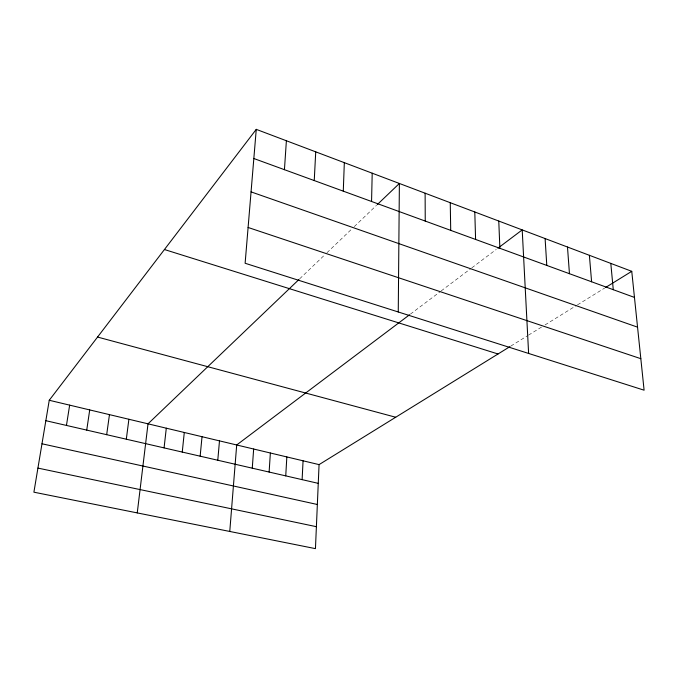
<?xml version="1.0" encoding="UTF-8"?>
<svg xmlns="http://www.w3.org/2000/svg" width="678" height="678" viewBox="0 0 678 678"><rect width="100%" height="100%" fill="white"/><g stroke="black" fill="none" stroke-linecap="round" stroke-linejoin="round"><path stroke-width="0.51" stroke-dasharray="3.39 2.54" d="M299.684 278.794L324.72 254.86M326.966 252.716L352.06 228.715M354.255 226.613L376.51 205.341M410.41 314.117L440.353 291.557M441.183 290.93L471.015 268.454M471.829 267.844L496.271 249.436M510.856 346.051L527.662 335.669M528.535 335.127L541.595 327.05M545.053 324.915L576.58 305.422M577.461 304.88L604.717 288.031"/><path stroke-width="1.02" d="M398.257 311.973L399.384 183.467L377.273 204.603M371.561 201.476L372.205 173.195M343.28 191.154L344.331 162.661M510 346.585L319.067 464.616L315.448 548.638L33.9 492.186L49.248 400.274L256.259 129.362L631.752 271.319L644.1 390.189L245.122 263.259L256.259 129.362M302.117 479.643L303.066 460.803M314.245 180.56L315.728 151.847M285.743 475.871L286.836 456.93M269.124 472.049L270.361 453.006M284.438 169.686L286.387 140.753M252.267 468.176L253.657 449.014M229.766 531.459L236.698 444.971L409.58 314.745M217.782 460.243L219.486 440.87M200.154 456.184L202.027 436.708M182.255 452.073L184.289 432.479M164.076 447.887L166.296 428.182M137.253 512.907L148.016 423.826L298.956 279.506M126.311 439.2L128.896 419.267M106.675 434.683L109.463 414.631M86.733 430.098L89.716 409.919M66.452 425.437L69.648 405.139M497.889 248.207L522.204 229.901L528.62 353.45M605.598 287.489L631.752 271.319M37.926 468.091L316.389 526.687M41.985 443.785L317.346 504.491M45.841 420.691L318.262 483.355M49.248 400.274L319.067 464.616M97.547 337.059L395.698 417.241M164.44 249.529L498.025 353.984M248.097 227.469L640.829 358.687M251.055 191.882L637.557 327.16M253.835 158.516L634.464 297.422M610.802 263.395L613.276 289.692M589.385 255.301L591.606 281.785M567.486 247.021L569.452 273.7M545.104 238.554L546.79 265.429M498.771 221.045L499.881 248.309M474.795 211.977L475.592 239.444M450.251 202.705L450.717 230.367M425.123 193.205L425.242 221.07"/></g></svg>
